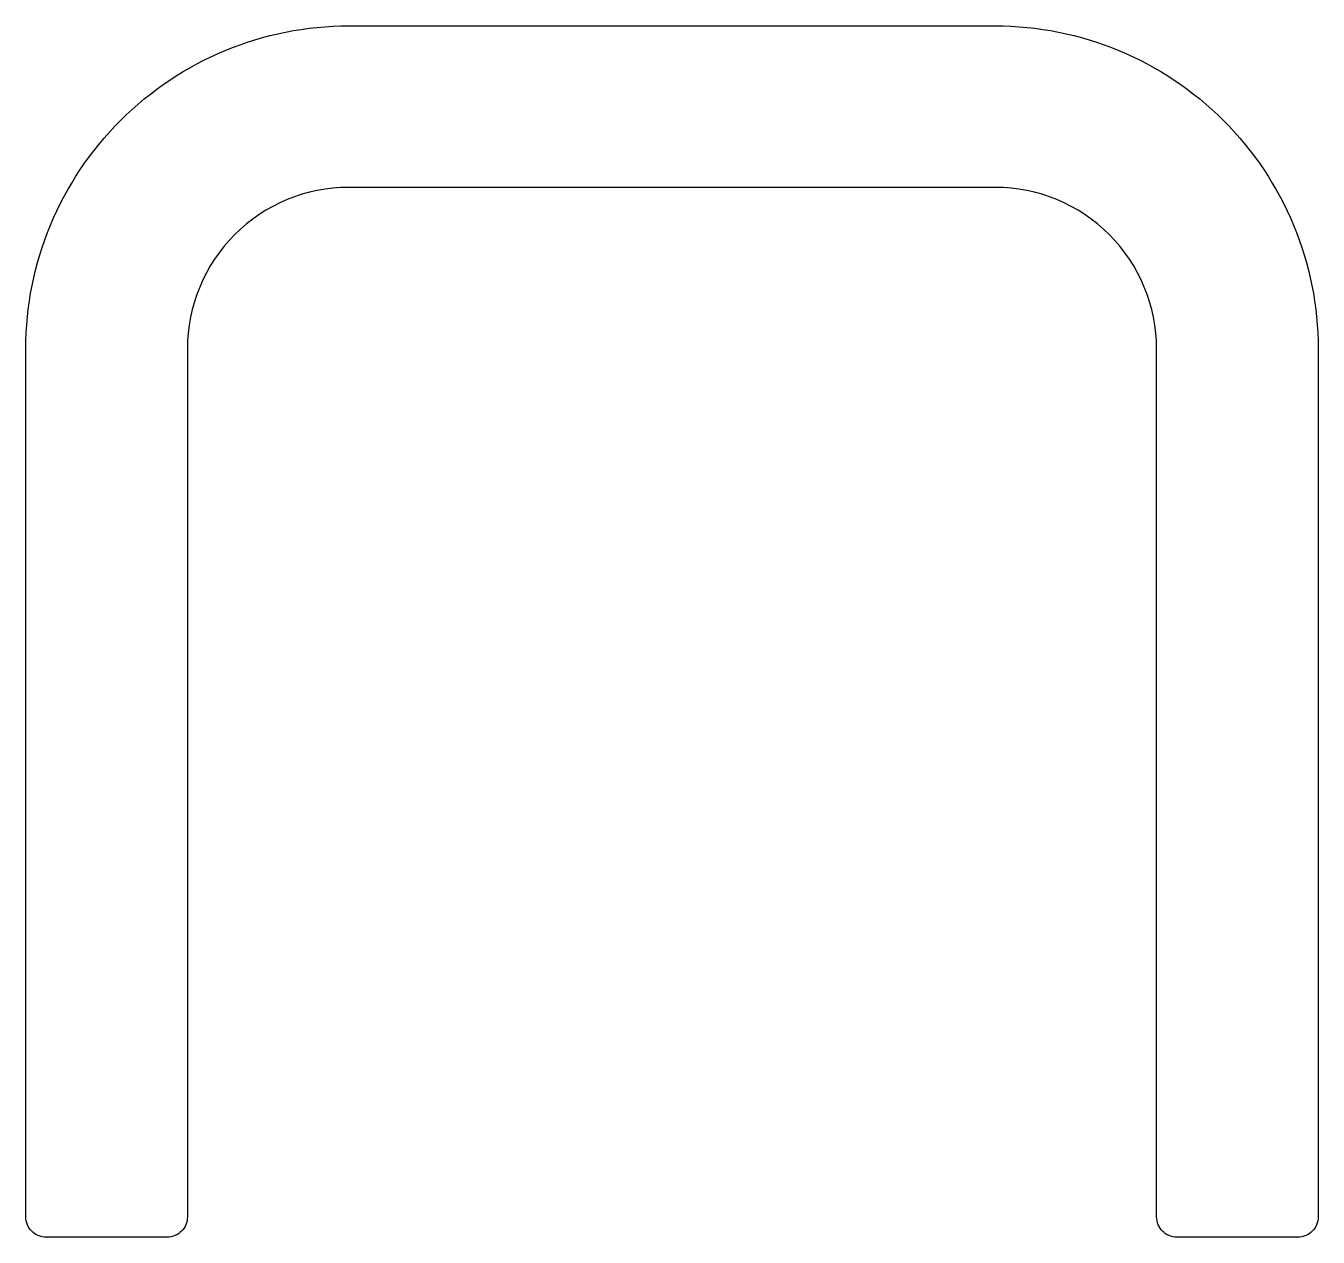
# Model space of a CAD drawing. Extents: x 334.9 to 366.9, y 531.1 to 561.1.
import ezdxf

# ---------------------------------------------------------------- set-up
doc = ezdxf.new("R2010")
doc.units = 0
doc.layers.get('0').update_dxf_attribs({"linetype": 'CONTINUOUS'})

msp = doc.modelspace()

# ---------------------------------------------------------------- linework, layer by layer
msp.add_lwpolyline([(342.934, 557.053, 0.414214), (338.934, 553.053), (338.934, 531.553, -0.414214), (338.434, 531.053), (335.434, 531.053, -0.414214), (334.934, 531.553), (334.934, 553.053, -0.414214), (342.934, 561.053), (358.934, 561.053, -0.414214), (366.934, 553.053), (366.934, 531.553, -0.414214), (366.434, 531.053), (363.434, 531.053, -0.414214), (362.934, 531.553), (362.934, 553.053, 0.414214), (358.934, 557.053)], format="xyb", close=True)

doc.saveas('drawing.dxf')
